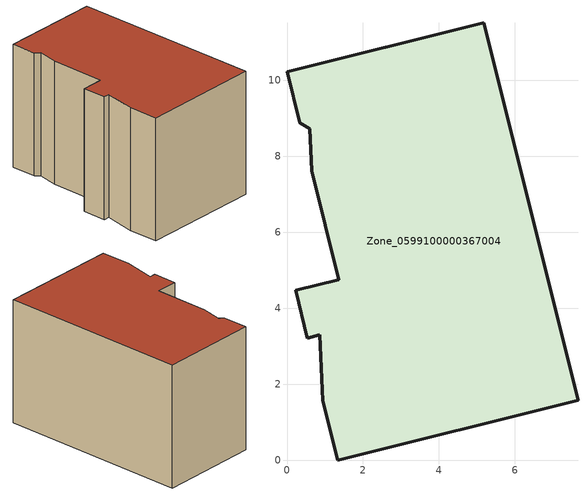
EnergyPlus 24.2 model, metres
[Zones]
Zone_0599100000367004
 floor ground (C_G): 5.18,11.52 7.66,1.58 1.33,0 0.94,1.57 0.86,3.3 0.54,3.21 0.23,4.47 1.36,4.75 0.65,7.62 0.59,8.73 0.33,8.88 0,10.22 z0
 wall outside (C_F): 0.23,4.47 0.54,3.21 0.86,3.3 0.94,1.57 1.33,0 7.66,1.58 5.18,11.52 0,10.22 0.33,8.88 0.59,8.73 0.65,7.62 1.36,4.75 0.23,4.47 z0:6.66
 roof outside (C_R): 0.94,1.57 1.33,0 7.66,1.58 5.18,11.52 0,10.22 0.33,8.88 0.59,8.73 0.65,7.62 1.36,4.75 0.23,4.47 0.54,3.21 0.86,3.3 z6.66
[BUILDING]
Pand.0599100000367004: North Axis=0; Terrain=City; Loads Convergence Tolerance Value=0.04; Temperature Convergence Tolerance Value=0.4; Solar Distribution=FullExterior; Maximum Number of Warmup Days=25; Minimum Number of Warmup Days=1
[Site:Location]
Rotterdam.The.Hague.AP_ZH_NLD Design_Conditions: Latitude=51.96; Longitude=4.45; Time Zone=1; Elevation=-4.5
[SITE:GROUNDTEMPERATURE:BUILDINGSURFACE]
18, 18, 18, 18, 18, 18, 18, 18, 18, 18, 18, 18
[MATERIAL] Thermal Absorptance=0.9; Solar Absorptance=0.7; Visible Absorptance=0.7
Name | Roughness | Thickness | Conductivity | Density | Specific Heat
G.TC.1992-2005 | MediumSmooth | 0.15 | 0.06 | 540 | 1210
F.TC.1992-2005 | Rough | 0.3 | 0.12 | 1920 | 840
R.TC.1992-2005 | MediumRough | 0.2 | 0.08 | 1500 | 1000
[CONSTRUCTION]
C_G: G.TC.1992-2005
C_F: F.TC.1992-2005
C_R: R.TC.1992-2005
[ZONE]
Zone_0599100000367004: Type=1; Multiplier=1; Ceiling Height=Autocalculate; Volume=Autocalculate; Floor Area=autocalculate; Part of Total Floor Area=Yes
[ZONEINFILTRATION:DESIGNFLOWRATE]
Infil_Zone_0599100000367004: Zone or ZoneList or Space or SpaceList=Zone_0599100000367004; Schedule=AlwaysOn; Design Flow Rate Calculation Method=Flow/Area; Flow Rate per Floor Area=0.0015; Constant Term Coefficient=1; Temperature Term Coefficient=0; Velocity Term Coefficient=0; Velocity Squared Term Coefficient=0
[HVACTEMPLATE:ZONE:IDEALLOADSAIRSYSTEM]
Zone_0599100000367004: Maximum Heating Supply Air Temperature=50; Minimum Cooling Supply Air Temperature=13; Maximum Heating Supply Air Humidity Ratio=0.0156; Minimum Cooling Supply Air Humidity Ratio=0.0077; Heating Limit=NoLimit; Cooling Limit=NoLimit; Dehumidification Control Type=ConstantSensibleHeatRatio; Cooling Sensible Heat Ratio=0.7; Dehumidification Setpoint=60; Humidification Control Type=None; Humidification Setpoint=30; Outdoor Air Method=None; Outdoor Air Flow Rate per Person=0.00944; Outdoor Air Flow Rate per Zone Floor Area=0; Outdoor Air Flow Rate per Zone=0; Demand Controlled Ventilation Type=None; Outdoor Air Economizer Type=NoEconomizer; Heat Recovery Type=None; Sensible Heat Recovery Effectiveness=0.7; Latent Heat Recovery Effectiveness=0.65
[ZONECONTROL:THERMOSTAT]
ThermostatControl_Zone_0599100000367004: Zone or ZoneList=Zone_0599100000367004; Control Type Schedule=DualSetpointControlType; Control 1=Thermostat_Zone_0599100000367004; Temperature Difference Between Cutout And Setpoint=0
[THERMOSTATSETPOINT:DUALSETPOINT]
Thermostat_Zone_0599100000367004: Heating Setpoint Temperature Schedule=HeatingSetpoint_Zone_0599100000367004; Cooling Setpoint Temperature Schedule=CoolingSetpoint_Zone_0599100000367004
[SCHEDULE:COMPACT]
HeatingSetpoint_Zone_0599100000367004: Through: 12/31, For: AllDays, Until: 24:00, 21
CoolingSetpoint_Zone_0599100000367004: Through: 12/31, For: AllDays, Until: 24:00, 24
DualSetpointControlType: Through: 12/31, For: AllDays, Until: 24:00, 4
AlwaysOn: Through: 12/31, For: AllDays, Until: 24:00, 1
